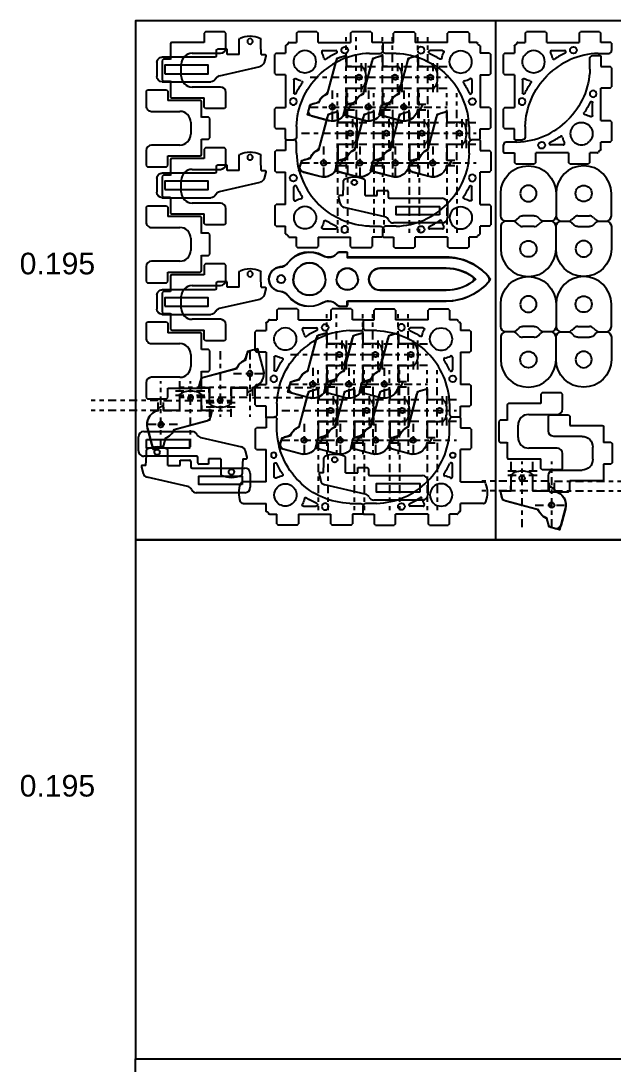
# Model space of a CAD drawing. Header units: inches. Extents: x -248 to 125, y -31 to 166.
# Drawn here: x 87.34 to 101.05, y 31.55 to 55.68 of the extents above; entities that cross this region are included whole.
import ezdxf

# ---------------------------------------------------------------- set-up
doc = ezdxf.new("R2010")
doc.units = ezdxf.units.IN
doc.header["$MEASUREMENT"] = 0
doc.linetypes.add('ACAD_ISO04W100', pattern=[30, 24, -3, 0, -3])
doc.layers.get('Defpoints').update_dxf_attribs({"color": 30})
doc.layers.add('CUT', color=1, linetype='Continuous')
doc.styles.get("Standard").update_dxf_attribs({"font": 'arial.ttf'})

# ---------------------------------------------------------------- blocks, each defined once
blk = doc.blocks.new('CornerBrace')
for p, q in [((0.25, 0.219), (0.281, 0.25)), ((0.719, 0.25), (0.281, 0.25)), ((0.719, 0.25), (0.75, 0.219)), ((1.5, 0.219), (1.531, 0.25)), ((1.969, 0.25), (1.531, 0.25)), ((1.969, 0.25), (2, 0.219)), ((0.077, 0), (0.25, 0)), ((0.25, 0.219), (0.25, 0)), ((0.75, 0), (0.75, 0.219)), ((0.75, 0), (1.5, 0)), ((1.5, 0.219), (1.5, 0)), ((2, 0), (2, 0.219)), ((2.234, 0), (2, 0)), ((0.867, -0.188), (1.161, -0.188)), ((2.25, -0.016), (2.25, -0.189)), ((1.94, -0.251), (2.19, -0.251))]:
    blk.add_line(p, q)
blk.add_circle((1.367, -0.178), 0.0781)
for centre, radius, start, end in [((0.077, -0.016), 0.0156, 90, 168.463), ((2.234, -0.016), 0.0156, 0, 90), ((0, 0), 0.0625, 315, 348.463), ((0.447, -0.447), 0.259, 315, 135), ((0.867, -0.219), 0.0312, 90, 208.4852), ((0.447, -0.447), 0.447, 10.8768, 28.4852), ((1.161, -0.219), 0.0312, 295.2088, 90), ((2.188, -0.189), 0.0625, 271.9761, 0), ((2, -2), 1.75, 91.9761, 135), ((0.916, -0.357), 0.0312, 190.8768, 303.4062), ((2, -2), 1.938, 115.2088, 123.4062)]:
    blk.add_arc(centre, radius, start, end)
blk = doc.blocks.new('CornerBrace_Full')
at = {"color": 0, "xscale": -1}
blk.add_blockref('CornerBrace', (0, 0), dxfattribs=at)
at = {"color": 0, "rotation": 270}
blk.add_blockref('CornerBrace', (0, 0), dxfattribs=at)
blk = doc.blocks.new('DiceHolder')
for p, q in [((-0.64, 0), (-0.64, -0.515)), ((0.64, -0.515), (0.64, 0)), ((-0.515, -0.64), (-0.364, -0.64)), ((-0.224, -0.552), (-0.276, -0.603)), ((-0.136, -0.515), (0.136, -0.515)), ((0.224, -0.552), (0.276, -0.603)), ((0.364, -0.64), (0.515, -0.64))]:
    blk.add_line(p, q)
blk.add_circle((0, 0), 0.188)
for centre, radius, start, end in [((0, 0), 0.64, 0, 180), ((-0.515, -0.515), 0.125, 180, 270), ((-0.364, -0.515), 0.125, 270, 315), ((-0.136, -0.64), 0.125, 90, 135), ((0.136, -0.64), 0.125, 45, 90), ((0.364, -0.515), 0.125, 225, 270), ((0.515, -0.515), 0.125, 270, 0)]:
    blk.add_arc(centre, radius, start, end)
blk = doc.blocks.new('DiceTab')
for p, q in [((-0.85875, 0.64), (-0.89, 0.60875)), ((-0.89, 0.60875), (-0.89, 0.17125)), ((-0.515, 0.64), (-0.85875, 0.64)), ((-0.39, -0.14), (-0.39, 0.515)), ((0.39, 0.515), (0.39, -0.14)), ((0.85875, 0.64), (0.515, 0.64)), ((0.85875, 0.64), (0.89, 0.60875)), ((0.89, 0.60875), (0.89, 0.17125)), ((-0.89, 0.17125), (-0.85875, 0.14)), ((-0.85875, 0.14), (-0.64, 0.14)), ((-0.64, 0.14), (-0.64, -0.60875)), ((0.64, -0.60875), (0.64, 0.14)), ((0.85875, 0.14), (0.64, 0.14)), ((0.89, 0.17125), (0.85875, 0.14)), ((0.14, -0.39), (-0.14, -0.39)), ((-0.60875, -0.64), (-0.25, -0.64)), ((-0.255, -0.64), (-0.255, -0.80375)), ((0.25, -0.64), (0.60875, -0.64)), ((0.255, -0.80375), (0.255, -0.64)), ((-0.255, -0.80375), (-0.22375, -0.835)), ((-0.22375, -0.835), (0.22375, -0.835)), ((0.22375, -0.835), (0.255, -0.80375))]:
    blk.add_line(p, q)
for centre, radius, start, end in [((-0.515, 0.515), 0.125, 0, 90), ((0.515, 0.515), 0.125, 90, 180), ((-0.14, -0.14), 0.25, 180, 270), ((0.14, -0.14), 0.25, 270, 0), ((-0.60875, -0.60875), 0.03125, 180, 270), ((0.60875, -0.60875), 0.03125, 270, 360)]:
    blk.add_arc(centre, radius, start, end)
blk = doc.blocks.new('Key')
at = {"layer": 'CUT'}
for points in [[(4.159, 0, 0.19175), (4.127, 0.086, 0.209924), (3.167, 0.508), (0.894, 0.508, -0.414214), (0.878, 0.524), (0.878, 0.597, 0.414214), (0.847, 0.628), (0.717, 0.628, 0.208712), (0.623, 0.587, -0.208712), (0.442, 0.508, -0.133256), (0.317, 0.542, 0.379381), (-0.5, 0.38, -0.214403), (-0.678, 0.283, 0.392211), (-0.941, 0)], [(1.378, 0, -0.414214), (1.63, 0.252), (3.167, 0.252, -0.158177), (3.782, 0.052, -0.248072), (3.807, 0, -0.248072)]]:
    blk.add_lwpolyline(points, format="xyb", dxfattribs=at)
for centre, radius in [((0, 0), 0.372), ((0.875, 0), 0.247), ((-0.656, 0), 0.0907)]:
    blk.add_arc(centre, radius, 0, 180, dxfattribs=at)
at = {"layer": 'Defpoints'}
for points in [[(-0.938, 0, -0.392211), (-0.678, 0.28, 0.214403), (-0.497, 0.378, -0.379381), (0.316, 0.539, 0.133256), (0.442, 0.505, 0.208712), (0.626, 0.585, -0.208712), (0.717, 0.625), (0.875, 0.625), (0.875, 0.505), (3.167, 0.505, -0.232186), (4.195, 0)], [(3.853, 0, 0.179817), (3.167, 0.255), (1.63, 0.255, 0.414214), (1.375, 0)]]:
    blk.add_lwpolyline(points, format="xyb", dxfattribs=at)
for centre, radius in [((0, 0), 0.375), ((0.875, 0), 0.25), ((-0.656, 0), 0.0938)]:
    blk.add_arc(centre, radius, 0, 180, dxfattribs=at)
blk = doc.blocks.new('Key_Full')
blk.add_blockref('Key', (0, 0))
at = {"xscale": -1, "rotation": 180}
blk.add_blockref('Key', (0, 0), dxfattribs=at)
blk = doc.blocks.new('CornerBrace_Special_Half')
for p, q in [((-0.75, 0), (-0.75, 0.53)), ((-0.25, 0.53), (-0.25, 0)), ((-1.969, 0.25), (-2, 0.219)), ((-1.969, 0.25), (-1.531, 0.25)), ((-1.5, 0.219), (-1.531, 0.25)), ((-2.234, 0), (-2, 0)), ((-2, 0), (-2, 0.219)), ((-1.5, 0.219), (-1.5, 0)), ((-0.077, 0), (-0.25, 0)), ((-2.25, -0.016), (-2.25, -0.189)), ((-0.75, 0), (-1.5, 0)), ((-0.867, -0.188), (-1.161, -0.188)), ((-1.94, -0.251), (-2.19, -0.251))]:
    blk.add_line(p, q)
blk.add_circle((-1.367, -0.178), 0.0625)
for centre, radius, start, end in [((-0.688, 0.53), 0.0625, 109.4712, 180), ((-0.5, 0), 0.625, 70.5288, 109.4712), ((-0.313, 0.53), 0.0625, 0, 70.5288), ((-2.234, -0.016), 0.0156, 90, 180), ((-0.077, -0.016), 0.0156, 11.537, 90), ((-2.188, -0.189), 0.0625, 180, 268.0239), ((-1.161, -0.219), 0.0312, 90, 244.7912), ((-0.447, -0.447), 0.447, 151.5148, 169.1232), ((-0.867, -0.219), 0.0312, 331.5148, 90), ((-0.447, -0.447), 0.259, 45, 225), ((0, 0), 0.0625, 191.537, 225), ((-2, -2), 1.75, 45, 88.0239), ((-2, -2), 1.938, 56.5938, 64.7912), ((-0.916, -0.357), 0.0312, 236.5938, 349.1232)]:
    blk.add_arc(centre, radius, start, end)
blk = doc.blocks.new('CornerBrace_Special_Full')
blk.add_blockref('CornerBrace_Special_Half', (0, 0))
at = {"rotation": 270}
blk.add_blockref('CornerBrace', (0, 0), dxfattribs=at)
blk = doc.blocks.new('HingeTop')
at = {"layer": 'CUT', "ltscale": 0.007812}
for p, q in [((-0.242, 0.263), (-0.005, 0.253)), ((-0.015, 0.253), (0.067, 0.253)), ((-0.242, -0.253), (-0.005, -0.253)), ((-0.015, -0.253), (0.067, -0.253))]:
    blk.add_line(p, q, dxfattribs=at)
at = {"layer": 'CUT'}
blk.add_lwpolyline([(-0.242, -0.25), (-0.242, -0.622), (-0.179, -0.622, -0.57735), (-0.152, -0.669), (-0.191, -0.737, -0.267949), (-0.218, -0.753), (-0.224, -0.753, 0.336424), (-0.254, -0.776, -0.411031), (-0.655, -1.004), (-1.025, -0.905, -0.414214), (-1.114, -0.752), (-1.099, -0.698, -0.267949), (-1.011, -0.61), (-0.934, -0.589, 0.203798), (-0.857, -0.529, -0.141217), (-0.729, -0.4, 0.203798), (-0.668, -0.323), (-0.481, 0.375, -0.267949), (-0.393, 0.464), (-0.281, 0.493, -0.493145), (-0.242, 0.463), (-0.242, 0.263)], format="xyb", dxfattribs=at)
at = {"layer": 'CUT', "ltscale": 0.003906}
for centre in [(0.047, 0), (-0.57, -0.688)]:
    blk.add_circle(centre, 0.0595, dxfattribs=at)
at = {"layer": 'CUT', "ltscale": 0.007812}
for centre, radius, start, end in [((0.067, 0.128), 0.125, 18.3655, 90), ((-0.318, 0), 0.531, 341.6345, 18.3655), ((0.067, -0.128), 0.125, 270, 341.6345)]:
    blk.add_arc(centre, radius, start, end, dxfattribs=at)
at = {"layer": 'Defpoints', "linetype": 'ACAD_ISO04W100', "ltscale": 0.007812}
for p, q in [((-0.245, -0.625), (-0.245, 0.93)), ((-0.015, -0.625), (-0.015, 0.93)), ((-0.245, 0.25), (0.433, 0.25)), ((0.11, -0.348), (0.11, 0.348)), ((0.21, -0.348), (0.21, 0.348)), ((-1.085, 0), (0.433, 0)), ((-0.57, -0.307), (-0.57, -1.068)), ((-0.245, -0.25), (0.433, -0.25)), ((-1.085, -0.688), (0.433, -0.688)), ((-0.245, -0.625), (-0.015, -0.625)), ((-0.245, -0.75), (-0.245, -2.305)), ((-0.245, -0.75), (-0.015, -0.75)), ((-0.015, -0.75), (-0.015, -2.305))]:
    blk.add_line(p, q, dxfattribs=at)
at = {"layer": 'Defpoints'}
blk.add_lwpolyline([(-0.245, -0.25), (-0.245, -0.625), (-0.13, -0.625), (-0.202, -0.75), (-0.251, -0.75, -0.434359), (-0.654, -1.001), (-1.143, -0.871), (-1.078, -0.631), (-0.875, -0.577, -0.222019), (-0.681, -0.382), (-0.46, 0.442), (-0.245, 0.5), (-0.245, 0.25)], format="xyb", dxfattribs=at)
at = {"layer": 'Defpoints', "linetype": 'ACAD_ISO04W100', "ltscale": 0.003906}
for centre in [(0.047, 0), (-0.57, -0.688)]:
    blk.add_circle(centre, 0.0625, dxfattribs=at)
blk = doc.blocks.new('Latch')
for p, q in [((-0.279, 0.364), (-0.427, 0.325)), ((-0.24, 0.26), (-0.24, 0.334)), ((-0.24, 0.26), (0, 0.25)), ((0, 0.25), (0.106, 0.25)), ((-0.731, -0.707), (-0.516, 0.232)), ((-0.24, -0.25), (0, -0.25)), ((-0.24, -0.25), (-0.24, -0.531)), ((0, -0.25), (0.106, -0.25)), ((-0.24, -0.531), (-0.12, -0.531)), ((-0.12, -0.531), (-0.12, -0.75)), ((-0.872, -2.031), (-0.872, -0.906)), ((-0.302, -0.812), (-0.302, -2.031)), ((-0.271, -0.781), (-0.271, -0.781)), ((-0.151, -0.781), (-0.271, -0.781)), ((-0.427, -2.156), (-0.747, -2.156))]:
    blk.add_line(p, q)
blk.add_lwpolyline([(-0.685, -1.969), (-0.685, -0.969), (-0.49, -0.969), (-0.49, -1.969)], close=True)
blk.add_circle((0.063, 0), 0.0625)
for centre, radius, start, end in [((-0.394, 0.204), 0.125, 105, 167.1491), ((-0.271, 0.334), 0.0312, 0, 105), ((0.106, 0.219), 0.0312, 25.9445, 90), ((-0.344, 0), 0.531, 334.0555, 25.9445), ((0.106, -0.219), 0.0312, 270, 334.0555), ((-0.852, -0.679), 0.125, 294.8259, 347.1491), ((-0.747, -0.906), 0.125, 114.8259, 180), ((-0.271, -0.812), 0.0312, 90, 180), ((-0.151, -0.75), 0.0312, 270, 0), ((-0.747, -2.031), 0.125, 180, 270), ((-0.427, -2.031), 0.125, 270, 0)]:
    blk.add_arc(centre, radius, start, end)

msp = doc.modelspace()

# ---------------------------------------------------------------- linework, layer by layer
at = {"layer": 'CUT'}
msp.add_line((98.32567, 55.67704), (98.32567, 43.67704), dxfattribs=at)
for points in [[(89.99067, 43.67704), (113.99067, 43.67704), (113.99067, 55.67704), (89.99067, 55.67704)], [(89.99067, 31.67704), (113.99067, 31.67704), (113.99067, 43.67704), (89.99067, 43.67704)], [(89.99067, 31.67704), (113.99067, 31.67704), (113.99067, 19.67704), (89.99067, 19.67704)]]:
    msp.add_lwpolyline(points, close=True, dxfattribs=at)

# ---------------------------------------------------------------- block references
at = {"layer": 'CUT', "xscale": -1}
for name, p, rotation in [('Latch', (92.64418, 55.14059), 270), ('CornerBrace_Full', (97.96883, 55.17704), 270), ('CornerBrace_Full', (100.76317, 52.62219), 180), ('CornerBrace_Full', (93.46883, 50.67704), 90), ('Latch', (92.64418, 52.45951), 270), ('DiceHolder', (100.36823, 50.40516), 180), ('Latch', (92.64418, 49.76087), 270), ('CornerBrace_Full', (97.5154, 48.76644), 270), ('DiceHolder', (100.36823, 47.84516), 180), ('HingeTop', (91.95288, 46.95117), 90), ('HingeTop', (91.2689, 46.91158), 270), ('DiceTab', (100.19023, 45.67816), 90), ('CornerBrace_Special_Full', (93.0154, 44.26644), 90)]:
    msp.add_blockref(name, p, dxfattribs=dict(at, rotation=rotation))
at = {"layer": 'CUT'}
for name, p, rotation in [('DiceTab', (91.44317, 54.53704), 270), ('CornerBrace_Full', (93.46883, 55.17704), 90), ('CornerBrace_Full', (98.76317, 55.17704), 90), ('DiceTab', (90.88067, 53.19454), 89.99999999999999), ('CornerBrace_Full', (97.96883, 50.67704), 270), ('DiceTab', (91.44317, 51.85204), 270), ('Latch', (95.05873, 51.87669), 90), ('DiceTab', (90.88067, 50.50954), 89.99999999999999), ('DiceHolder', (99.08823, 50.40516), 180), ('DiceTab', (91.44317, 49.16704), 270), ('CornerBrace_Full', (93.0154, 48.76644), 90), ('DiceTab', (90.88067, 47.82454), 89.99999999999999), ('DiceHolder', (99.08823, 47.84516), 180), ('DiceTab', (99.23855, 46.18551), 270), ('CornerBrace_Special_Full', (97.5154, 44.26644), 270), ('Latch', (92.21465, 45.30789), 270), ('Latch', (90.49357, 45.63792), 90), ('Latch', (94.60531, 45.46609), 90), ('HingeTop', (98.94089, 45.05139), 90)]:
    msp.add_blockref(name, p, dxfattribs=dict(at, rotation=rotation))
for name, p in [('HingeTop', (95.11762, 54.3724)), ('HingeTop', (95.95428, 54.3724)), ('HingeTop', (96.77475, 54.3724)), ('HingeTop', (94.91742, 53.07864)), ('HingeTop', (95.75408, 53.07864)), ('HingeTop', (96.57455, 53.07864)), ('HingeTop', (97.4436, 53.07864)), ('DiceHolder', (100.36823, 51.68516)), ('Key_Full', (94.01975, 49.70297)), ('DiceHolder', (100.36823, 49.12516)), ('HingeTop', (94.66419, 47.96181)), ('HingeTop', (95.50085, 47.96181)), ('HingeTop', (96.32132, 47.96181)), ('HingeTop', (94.464, 46.66805)), ('HingeTop', (95.30066, 46.66805)), ('HingeTop', (96.12112, 46.66805)), ('HingeTop', (96.99017, 46.66805))]:
    msp.add_blockref(name, p, dxfattribs=at)
at = {"layer": 'CUT', "xscale": -1}
for p in [(99.08823, 51.68516), (99.08823, 49.12516)]:
    msp.add_blockref('DiceHolder', p, dxfattribs=at)

# ---------------------------------------------------------------- texts
at = {"layer": 'Defpoints', "char_height": 0.5, "attachment_point": 1}
for insert in [(87.311, 50.31545), (87.311, 38.23952)]:
    msp.add_mtext_dynamic_manual_height_columns('0.195', width=2.6796705, gutter_width=1, heights=[0], dxfattribs=dict(at, insert=insert))

doc.saveas('drawing.dxf')
